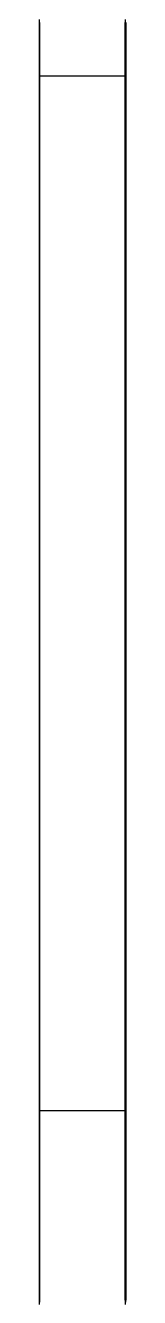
# Model space of a CAD drawing. Header units: millimetres. Extents: x 0 to 594, y 0 to 420.
# Drawn here: x 110.1 to 110.6, y 221.42 to 228.79 of the extents above; entities that cross this region are included whole.
import ezdxf

# ---------------------------------------------------------------- set-up
doc = ezdxf.new("R2010")
doc.units = ezdxf.units.MM
doc.linetypes.add('ISO02-TRAZOS', pattern=[3.75, 3, -0.75])
doc.layers.add('01-VISIBLE', color=7, linetype='CONTINUOUS', lineweight=50)
doc.layers.add('02-OCULTA', color=4, linetype='ISO02-TRAZOS', lineweight=25)

msp = doc.modelspace()

# ---------------------------------------------------------------- linework, layer by layer
at = {"layer": '01-VISIBLE'}
for points in [[(110.6, 228.8095), (110.6, 228.7593), (110.6, 228.7092), (110.6, 228.659), (110.6, 228.6089), (110.6, 228.5587), (110.6, 228.5086), (110.6, 228.4585), (110.6, 228.4083), (110.6, 228.3582), (110.6, 228.308), (110.6, 228.2579), (110.6, 228.2077), (110.6, 228.1576), (110.6, 228.1074), (110.6, 228.0573), (110.6, 228.0072), (110.6, 227.957), (110.6, 227.9069), (110.6, 227.8567), (110.6, 227.8066), (110.6, 227.7564), (110.6, 227.7063), (110.6, 227.6562), (110.6, 227.606), (110.6, 227.5559), (110.6, 227.5057), (110.6, 227.4556), (110.6, 227.4054), (110.6, 227.3553), (110.6, 227.3052), (110.6, 227.255), (110.6, 227.2049), (110.6, 227.1547), (110.6, 227.1046), (110.6, 227.0544), (110.6, 227.0043), (110.6, 226.9542), (110.6, 226.904), (110.6, 226.8539), (110.6, 226.8037), (110.6, 226.7536), (110.6, 226.7034), (110.6, 226.6533), (110.6, 226.6032), (110.6, 226.553), (110.6, 226.5029), (110.6, 226.4527), (110.6, 226.4026), (110.6, 226.3524), (110.6, 226.3023), (110.6, 226.2521), (110.6, 226.202), (110.6, 226.1519), (110.6, 226.1017), (110.6, 226.0516), (110.6, 226.0014), (110.6, 225.9513), (110.6, 225.9011), (110.6, 225.851), (110.6, 225.8009), (110.6, 225.7507), (110.6, 225.7006), (110.6, 225.6504), (110.6, 225.6003), (110.6, 225.5501), (110.6, 225.5)], [(110.6, 225.5), (110.6, 225.45), (110.6, 225.4), (110.6, 225.35), (110.6, 225.3), (110.6, 225.25), (110.6, 225.2), (110.6, 225.15), (110.6, 225.1), (110.6, 225.05), (110.6, 225), (110.6, 224.95), (110.6, 224.9), (110.6, 224.85), (110.6, 224.8), (110.6, 224.75), (110.6, 224.7), (110.6, 224.65), (110.6, 224.6), (110.6, 224.55), (110.6, 224.5), (110.6, 224.45), (110.6, 224.4), (110.6, 224.35), (110.6, 224.3), (110.6, 224.25), (110.6, 224.2), (110.6, 224.15), (110.6, 224.1), (110.6, 224.05), (110.6, 224), (110.6, 223.95), (110.6, 223.9), (110.6, 223.85), (110.6, 223.8), (110.6, 223.75), (110.6, 223.7), (110.6, 223.65), (110.6, 223.6), (110.6, 223.55), (110.6, 223.5), (110.6, 223.45), (110.6, 223.4), (110.6, 223.35), (110.6, 223.3), (110.6, 223.25), (110.6, 223.2), (110.6, 223.15), (110.6, 223.1), (110.6, 223.05), (110.6, 223), (110.6, 222.95), (110.6, 222.9), (110.6, 222.85), (110.6, 222.8), (110.6, 222.75), (110.6, 222.7), (110.6, 222.65), (110.6, 222.6), (110.6, 222.55), (110.6, 222.5), (110.6, 222.45), (110.6, 222.4), (110.6, 222.35), (110.6, 222.3), (110.6, 222.25), (110.6, 222.2), (110.6, 222.15), (110.6, 222.1), (110.6, 222.05), (110.6, 222), (110.6, 221.95), (110.6, 221.9), (110.6, 221.85), (110.6, 221.8), (110.6, 221.75), (110.6, 221.7), (110.6, 221.65), (110.6, 221.6), (110.6, 221.55), (110.6, 221.5), (110.6, 221.45), (110.6, 221.4)]]:
    msp.add_lwpolyline(points, dxfattribs=at)
at = {"layer": '02-OCULTA'}
for p, q in [((110.1, 228.5), (110.6, 228.5)), ((110.1, 222.5), (110.6, 222.5))]:
    msp.add_line(p, q, dxfattribs=at)
for points in [[(110.1, 221.375), (110.1, 221.425), (110.1, 221.475), (110.1, 221.525), (110.1, 221.575), (110.1, 221.625), (110.1, 221.675), (110.1, 221.725), (110.1, 221.775), (110.1, 221.825), (110.1, 221.875), (110.1, 221.925), (110.1, 221.975), (110.1, 222.025), (110.1, 222.075), (110.1, 222.125), (110.1, 222.175), (110.1, 222.225), (110.1, 222.275), (110.1, 222.325), (110.1, 222.375), (110.1, 222.425), (110.1, 222.475), (110.1, 222.525), (110.1, 222.575), (110.1, 222.625), (110.1, 222.675), (110.1, 222.725), (110.1, 222.775), (110.1, 222.825), (110.1, 222.875), (110.1, 222.925), (110.1, 222.975), (110.1, 223.025), (110.1, 223.075), (110.1, 223.125), (110.1, 223.175), (110.1, 223.225), (110.1, 223.275), (110.1, 223.325), (110.1, 223.375), (110.1, 223.425), (110.1, 223.475), (110.1, 223.525), (110.1, 223.575), (110.1, 223.625), (110.1, 223.675), (110.1, 223.725), (110.1, 223.775), (110.1, 223.825), (110.1, 223.875), (110.1, 223.925), (110.1, 223.975), (110.1, 224.025), (110.1, 224.075), (110.1, 224.125), (110.1, 224.175), (110.1, 224.225), (110.1, 224.275), (110.1, 224.325), (110.1, 224.375), (110.1, 224.425), (110.1, 224.475), (110.1, 224.525), (110.1, 224.575), (110.1, 224.625), (110.1, 224.675), (110.1, 224.725), (110.1, 224.775), (110.1, 224.825), (110.1, 224.875), (110.1, 224.925), (110.1, 224.975), (110.1, 225.025), (110.1, 225.075), (110.1, 225.125), (110.1, 225.175), (110.1, 225.225), (110.1, 225.275), (110.1, 225.325), (110.1, 225.375), (110.1, 225.425), (110.1, 225.475), (110.1, 225.525), (110.1, 225.575), (110.1, 225.625), (110.1, 225.675), (110.1, 225.725), (110.1, 225.775), (110.1, 225.825), (110.1, 225.875), (110.1, 225.925), (110.1, 225.975), (110.1, 226.025), (110.1, 226.075), (110.1, 226.125), (110.1, 226.175), (110.1, 226.225), (110.1, 226.275), (110.1, 226.325), (110.1, 226.375), (110.1, 226.425), (110.1, 226.475), (110.1, 226.525), (110.1, 226.575), (110.1, 226.625), (110.1, 226.675), (110.1, 226.725), (110.1, 226.775), (110.1, 226.825), (110.1, 226.875), (110.1, 226.925), (110.1, 226.975), (110.1, 227.025), (110.1, 227.075), (110.1, 227.125), (110.1, 227.175), (110.1, 227.225), (110.1, 227.275), (110.1, 227.325), (110.1, 227.375), (110.1, 227.425), (110.1, 227.475), (110.1, 227.525), (110.1, 227.575), (110.1, 227.625), (110.1, 227.675), (110.1, 227.725), (110.1, 227.775), (110.1, 227.825), (110.1, 227.875), (110.1, 227.925), (110.1, 227.975), (110.1, 228.025), (110.1, 228.075), (110.1, 228.125), (110.1, 228.175), (110.1, 228.225), (110.1, 228.275), (110.1, 228.325), (110.1, 228.375), (110.1, 228.425), (110.1, 228.475), (110.1, 228.525), (110.1, 228.575), (110.1, 228.625), (110.1, 228.675), (110.1, 228.725), (110.1, 228.775), (110.1, 228.825)], [(110.1, 228.8086), (110.1, 228.7585), (110.1, 228.7083), (110.1, 228.6582), (110.1, 228.6081), (110.1, 228.5579), (110.1, 228.5078), (110.1, 228.4577), (110.1, 228.4076), (110.1, 228.3574), (110.1, 228.3073), (110.1, 228.2572), (110.1, 228.207), (110.1, 228.1569), (110.1, 228.1068), (110.1, 228.0566), (110.1, 228.0065), (110.1, 227.9564), (110.1, 227.9062), (110.1, 227.8561), (110.1, 227.806), (110.1, 227.7559), (110.1, 227.7057), (110.1, 227.6556), (110.1, 227.6055), (110.1, 227.5553), (110.1, 227.5052), (110.1, 227.4551), (110.1, 227.4049), (110.1, 227.3548), (110.1, 227.3047), (110.1, 227.2546), (110.1, 227.2044), (110.1, 227.1543), (110.1, 227.1042), (110.1, 227.054), (110.1, 227.0039), (110.1, 226.9538), (110.1, 226.9036), (110.1, 226.8535), (110.1, 226.8034), (110.1, 226.7533), (110.1, 226.7031), (110.1, 226.653), (110.1, 226.6029), (110.1, 226.5527), (110.1, 226.5026), (110.1, 226.4525), (110.1, 226.4023), (110.1, 226.3522), (110.1, 226.3021), (110.1, 226.252), (110.1, 226.2018), (110.1, 226.1517), (110.1, 226.1016), (110.1, 226.0514), (110.1, 226.0013), (110.1, 225.9512), (110.1, 225.901), (110.1, 225.8509), (110.1, 225.8008), (110.1, 225.7506), (110.1, 225.7005), (110.1, 225.6504), (110.1, 225.6003), (110.1, 225.5501), (110.1, 225.5)], [(110.6, 221.3875), (110.6, 221.475), (110.6, 221.5625), (110.6, 221.65), (110.6, 221.7375), (110.6, 221.825), (110.6, 221.9125), (110.6, 222), (110.6, 222.0875), (110.6, 222.175), (110.6, 222.2625), (110.6, 222.35), (110.6, 222.4375), (110.6, 222.525), (110.6, 222.6125), (110.6, 222.7), (110.6, 222.7875), (110.6, 222.875), (110.6, 222.9625), (110.6, 223.05), (110.6, 223.1375), (110.6, 223.225), (110.6, 223.3125), (110.6, 223.4), (110.6, 223.4875), (110.6, 223.575), (110.6, 223.6625), (110.6, 223.75), (110.6, 223.8375), (110.6, 223.925), (110.6, 224.0125), (110.6, 224.1), (110.6, 224.1875), (110.6, 224.275), (110.6, 224.3625), (110.6, 224.45), (110.6, 224.5375), (110.6, 224.625), (110.6, 224.7125), (110.6, 224.8), (110.6, 224.8875), (110.6, 224.975), (110.6, 225.0625), (110.6, 225.15), (110.6, 225.2375), (110.6, 225.325), (110.6, 225.4125), (110.6, 225.5), (110.6, 225.5875), (110.6, 225.675), (110.6, 225.7625), (110.6, 225.85), (110.6, 225.9375), (110.6, 226.025), (110.6, 226.1125), (110.6, 226.2), (110.6, 226.2875), (110.6, 226.375), (110.6, 226.4625), (110.6, 226.55), (110.6, 226.6375), (110.6, 226.725), (110.6, 226.8125), (110.6, 226.9), (110.6, 226.9875), (110.6, 227.075), (110.6, 227.1625), (110.6, 227.25), (110.6, 227.3375), (110.6, 227.425), (110.6, 227.5125), (110.6, 227.6), (110.6, 227.6875), (110.6, 227.775), (110.6, 227.8625), (110.6, 227.95), (110.6, 228.0375), (110.6, 228.125), (110.6, 228.2125), (110.6, 228.3), (110.6, 228.3875), (110.6, 228.475), (110.6, 228.5625), (110.6, 228.65), (110.6, 228.7375), (110.6, 228.825)], [(110.6, 221.375), (110.6, 221.425), (110.6, 221.475), (110.6, 221.525), (110.6, 221.575), (110.6, 221.625), (110.6, 221.675), (110.6, 221.725), (110.6, 221.775), (110.6, 221.825), (110.6, 221.875), (110.6, 221.925), (110.6, 221.975), (110.6, 222.025), (110.6, 222.075), (110.6, 222.125), (110.6, 222.175), (110.6, 222.225), (110.6, 222.275), (110.6, 222.325), (110.6, 222.375), (110.6, 222.425), (110.6, 222.475), (110.6, 222.525), (110.6, 222.575), (110.6, 222.625), (110.6, 222.675), (110.6, 222.725), (110.6, 222.775), (110.6, 222.825), (110.6, 222.875), (110.6, 222.925), (110.6, 222.975), (110.6, 223.025), (110.6, 223.075), (110.6, 223.125), (110.6, 223.175), (110.6, 223.225), (110.6, 223.275), (110.6, 223.325), (110.6, 223.375), (110.6, 223.425), (110.6, 223.475), (110.6, 223.525), (110.6, 223.575), (110.6, 223.625), (110.6, 223.675), (110.6, 223.725), (110.6, 223.775), (110.6, 223.825), (110.6, 223.875), (110.6, 223.925), (110.6, 223.975), (110.6, 224.025), (110.6, 224.075), (110.6, 224.125), (110.6, 224.175), (110.6, 224.225), (110.6, 224.275), (110.6, 224.325), (110.6, 224.375), (110.6, 224.425), (110.6, 224.475), (110.6, 224.525), (110.6, 224.575), (110.6, 224.625), (110.6, 224.675), (110.6, 224.725), (110.6, 224.775), (110.6, 224.825), (110.6, 224.875), (110.6, 224.925), (110.6, 224.975), (110.6, 225.025), (110.6, 225.075), (110.6, 225.125), (110.6, 225.175), (110.6, 225.225), (110.6, 225.275), (110.6, 225.325), (110.6, 225.375), (110.6, 225.425), (110.6, 225.475), (110.6, 225.525), (110.6, 225.575), (110.6, 225.625), (110.6, 225.675), (110.6, 225.725), (110.6, 225.775), (110.6, 225.825), (110.6, 225.875), (110.6, 225.925), (110.6, 225.975), (110.6, 226.025), (110.6, 226.075), (110.6, 226.125), (110.6, 226.175), (110.6, 226.225), (110.6, 226.275), (110.6, 226.325), (110.6, 226.375), (110.6, 226.425), (110.6, 226.475), (110.6, 226.525), (110.6, 226.575), (110.6, 226.625), (110.6, 226.675), (110.6, 226.725), (110.6, 226.775), (110.6, 226.825), (110.6, 226.875), (110.6, 226.925), (110.6, 226.975), (110.6, 227.025), (110.6, 227.075), (110.6, 227.125), (110.6, 227.175), (110.6, 227.225), (110.6, 227.275), (110.6, 227.325), (110.6, 227.375), (110.6, 227.425), (110.6, 227.475), (110.6, 227.525), (110.6, 227.575), (110.6, 227.625), (110.6, 227.675), (110.6, 227.725), (110.6, 227.775), (110.6, 227.825), (110.6, 227.875), (110.6, 227.925), (110.6, 227.975), (110.6, 228.025), (110.6, 228.075), (110.6, 228.125), (110.6, 228.175), (110.6, 228.225), (110.6, 228.275), (110.6, 228.325), (110.6, 228.375), (110.6, 228.425), (110.6, 228.475), (110.6, 228.525), (110.6, 228.575), (110.6, 228.625), (110.6, 228.675), (110.6, 228.725), (110.6, 228.775), (110.6, 228.825)], [(110.6, 228.8086), (110.6, 228.7585), (110.6, 228.7083), (110.6, 228.6582), (110.6, 228.6081), (110.6, 228.5579), (110.6, 228.5078), (110.6, 228.4577), (110.6, 228.4076), (110.6, 228.3574), (110.6, 228.3073), (110.6, 228.2572), (110.6, 228.207), (110.6, 228.1569), (110.6, 228.1068), (110.6, 228.0566), (110.6, 228.0065), (110.6, 227.9564), (110.6, 227.9062), (110.6, 227.8561), (110.6, 227.806), (110.6, 227.7559), (110.6, 227.7057), (110.6, 227.6556), (110.6, 227.6055), (110.6, 227.5553), (110.6, 227.5052), (110.6, 227.4551), (110.6, 227.4049), (110.6, 227.3548), (110.6, 227.3047), (110.6, 227.2546), (110.6, 227.2044), (110.6, 227.1543), (110.6, 227.1042), (110.6, 227.054), (110.6, 227.0039), (110.6, 226.9538), (110.6, 226.9036), (110.6, 226.8535), (110.6, 226.8034), (110.6, 226.7533), (110.6, 226.7031), (110.6, 226.653), (110.6, 226.6029), (110.6, 226.5527), (110.6, 226.5026), (110.6, 226.4525), (110.6, 226.4023), (110.6, 226.3522), (110.6, 226.3021), (110.6, 226.252), (110.6, 226.2018), (110.6, 226.1517), (110.6, 226.1016), (110.6, 226.0514), (110.6, 226.0013), (110.6, 225.9512), (110.6, 225.901), (110.6, 225.8509), (110.6, 225.8008), (110.6, 225.7506), (110.6, 225.7005), (110.6, 225.6504), (110.6, 225.6003), (110.6, 225.5501), (110.6, 225.5)], [(110.1, 222.5), (110.1, 222.55), (110.1, 222.6), (110.1, 222.65), (110.1, 222.7), (110.1, 222.75), (110.1, 222.8), (110.1, 222.85), (110.1, 222.9), (110.1, 222.95), (110.1, 223), (110.1, 223.05), (110.1, 223.1), (110.1, 223.15), (110.1, 223.2), (110.1, 223.25), (110.1, 223.3), (110.1, 223.35), (110.1, 223.4), (110.1, 223.45), (110.1, 223.5), (110.1, 223.55), (110.1, 223.6), (110.1, 223.65), (110.1, 223.7), (110.1, 223.75), (110.1, 223.8), (110.1, 223.85), (110.1, 223.9), (110.1, 223.95), (110.1, 224), (110.1, 224.05), (110.1, 224.1), (110.1, 224.15), (110.1, 224.2), (110.1, 224.25), (110.1, 224.3), (110.1, 224.35), (110.1, 224.4), (110.1, 224.45), (110.1, 224.5), (110.1, 224.55), (110.1, 224.6), (110.1, 224.65), (110.1, 224.7), (110.1, 224.75), (110.1, 224.8), (110.1, 224.85), (110.1, 224.9), (110.1, 224.95), (110.1, 225), (110.1, 225.05), (110.1, 225.1), (110.1, 225.15), (110.1, 225.2), (110.1, 225.25), (110.1, 225.3), (110.1, 225.35), (110.1, 225.4), (110.1, 225.45), (110.1, 225.5), (110.1, 225.55), (110.1, 225.6), (110.1, 225.65), (110.1, 225.7), (110.1, 225.75), (110.1, 225.8), (110.1, 225.85), (110.1, 225.9), (110.1, 225.95), (110.1, 226), (110.1, 226.05), (110.1, 226.1), (110.1, 226.15), (110.1, 226.2), (110.1, 226.25), (110.1, 226.3), (110.1, 226.35), (110.1, 226.4), (110.1, 226.45), (110.1, 226.5), (110.1, 226.55), (110.1, 226.6), (110.1, 226.65), (110.1, 226.7), (110.1, 226.75), (110.1, 226.8), (110.1, 226.85), (110.1, 226.9), (110.1, 226.95), (110.1, 227), (110.1, 227.05), (110.1, 227.1), (110.1, 227.15), (110.1, 227.2), (110.1, 227.25), (110.1, 227.3), (110.1, 227.35), (110.1, 227.4), (110.1, 227.45), (110.1, 227.5), (110.1, 227.55), (110.1, 227.6), (110.1, 227.65), (110.1, 227.7), (110.1, 227.75), (110.1, 227.8), (110.1, 227.85), (110.1, 227.9), (110.1, 227.95), (110.1, 228), (110.1, 228.05), (110.1, 228.1), (110.1, 228.15), (110.1, 228.2), (110.1, 228.25), (110.1, 228.3), (110.1, 228.35), (110.1, 228.4), (110.1, 228.45), (110.1, 228.5)], [(110.1, 228.5), (110.1, 228.45), (110.1, 228.4), (110.1, 228.35), (110.1, 228.3), (110.1, 228.25), (110.1, 228.2), (110.1, 228.15), (110.1, 228.1), (110.1, 228.05), (110.1, 228), (110.1, 227.95), (110.1, 227.9), (110.1, 227.85), (110.1, 227.8), (110.1, 227.75), (110.1, 227.7), (110.1, 227.65), (110.1, 227.6), (110.1, 227.55), (110.1, 227.5), (110.1, 227.45), (110.1, 227.4), (110.1, 227.35), (110.1, 227.3), (110.1, 227.25), (110.1, 227.2), (110.1, 227.15), (110.1, 227.1), (110.1, 227.05), (110.1, 227), (110.1, 226.95), (110.1, 226.9), (110.1, 226.85), (110.1, 226.8), (110.1, 226.75), (110.1, 226.7), (110.1, 226.65), (110.1, 226.6), (110.1, 226.55), (110.1, 226.5), (110.1, 226.45), (110.1, 226.4), (110.1, 226.35), (110.1, 226.3), (110.1, 226.25), (110.1, 226.2), (110.1, 226.15), (110.1, 226.1), (110.1, 226.05), (110.1, 226), (110.1, 225.95), (110.1, 225.9), (110.1, 225.85), (110.1, 225.8), (110.1, 225.75), (110.1, 225.7), (110.1, 225.65), (110.1, 225.6), (110.1, 225.55), (110.1, 225.5)], [(110.6, 222.5), (110.6, 222.55), (110.6, 222.6), (110.6, 222.65), (110.6, 222.7), (110.6, 222.75), (110.6, 222.8), (110.6, 222.85), (110.6, 222.9), (110.6, 222.95), (110.6, 223), (110.6, 223.05), (110.6, 223.1), (110.6, 223.15), (110.6, 223.2), (110.6, 223.25), (110.6, 223.3), (110.6, 223.35), (110.6, 223.4), (110.6, 223.45), (110.6, 223.5), (110.6, 223.55), (110.6, 223.6), (110.6, 223.65), (110.6, 223.7), (110.6, 223.75), (110.6, 223.8), (110.6, 223.85), (110.6, 223.9), (110.6, 223.95), (110.6, 224), (110.6, 224.05), (110.6, 224.1), (110.6, 224.15), (110.6, 224.2), (110.6, 224.25), (110.6, 224.3), (110.6, 224.35), (110.6, 224.4), (110.6, 224.45), (110.6, 224.5), (110.6, 224.55), (110.6, 224.6), (110.6, 224.65), (110.6, 224.7), (110.6, 224.75), (110.6, 224.8), (110.6, 224.85), (110.6, 224.9), (110.6, 224.95), (110.6, 225), (110.6, 225.05), (110.6, 225.1), (110.6, 225.15), (110.6, 225.2), (110.6, 225.25), (110.6, 225.3), (110.6, 225.35), (110.6, 225.4), (110.6, 225.45), (110.6, 225.5), (110.6, 225.55), (110.6, 225.6), (110.6, 225.65), (110.6, 225.7), (110.6, 225.75), (110.6, 225.8), (110.6, 225.85), (110.6, 225.9), (110.6, 225.95), (110.6, 226), (110.6, 226.05), (110.6, 226.1), (110.6, 226.15), (110.6, 226.2), (110.6, 226.25), (110.6, 226.3), (110.6, 226.35), (110.6, 226.4), (110.6, 226.45), (110.6, 226.5), (110.6, 226.55), (110.6, 226.6), (110.6, 226.65), (110.6, 226.7), (110.6, 226.75), (110.6, 226.8), (110.6, 226.85), (110.6, 226.9), (110.6, 226.95), (110.6, 227), (110.6, 227.05), (110.6, 227.1), (110.6, 227.15), (110.6, 227.2), (110.6, 227.25), (110.6, 227.3), (110.6, 227.35), (110.6, 227.4), (110.6, 227.45), (110.6, 227.5), (110.6, 227.55), (110.6, 227.6), (110.6, 227.65), (110.6, 227.7), (110.6, 227.75), (110.6, 227.8), (110.6, 227.85), (110.6, 227.9), (110.6, 227.95), (110.6, 228), (110.6, 228.05), (110.6, 228.1), (110.6, 228.15), (110.6, 228.2), (110.6, 228.25), (110.6, 228.3), (110.6, 228.35), (110.6, 228.4), (110.6, 228.45), (110.6, 228.5)], [(110.6, 228.5), (110.6, 228.45), (110.6, 228.4), (110.6, 228.35), (110.6, 228.3), (110.6, 228.25), (110.6, 228.2), (110.6, 228.15), (110.6, 228.1), (110.6, 228.05), (110.6, 228), (110.6, 227.95), (110.6, 227.9), (110.6, 227.85), (110.6, 227.8), (110.6, 227.75), (110.6, 227.7), (110.6, 227.65), (110.6, 227.6), (110.6, 227.55), (110.6, 227.5), (110.6, 227.45), (110.6, 227.4), (110.6, 227.35), (110.6, 227.3), (110.6, 227.25), (110.6, 227.2), (110.6, 227.15), (110.6, 227.1), (110.6, 227.05), (110.6, 227), (110.6, 226.95), (110.6, 226.9), (110.6, 226.85), (110.6, 226.8), (110.6, 226.75), (110.6, 226.7), (110.6, 226.65), (110.6, 226.6), (110.6, 226.55), (110.6, 226.5), (110.6, 226.45), (110.6, 226.4), (110.6, 226.35), (110.6, 226.3), (110.6, 226.25), (110.6, 226.2), (110.6, 226.15), (110.6, 226.1), (110.6, 226.05), (110.6, 226), (110.6, 225.95), (110.6, 225.9), (110.6, 225.85), (110.6, 225.8), (110.6, 225.75), (110.6, 225.7), (110.6, 225.65), (110.6, 225.6), (110.6, 225.55), (110.6, 225.5)], [(110.1, 225.5), (110.1, 225.4499), (110.1, 225.3997), (110.1, 225.3496), (110.1, 225.2995), (110.1, 225.2493), (110.1, 225.1992), (110.1, 225.1491), (110.1, 225.099), (110.1, 225.0488), (110.1, 224.9987), (110.1, 224.9486), (110.1, 224.8984), (110.1, 224.8483), (110.1, 224.7982), (110.1, 224.748), (110.1, 224.6979), (110.1, 224.6478), (110.1, 224.5977), (110.1, 224.5475), (110.1, 224.4974), (110.1, 224.4473), (110.1, 224.3971), (110.1, 224.347), (110.1, 224.2969), (110.1, 224.2467), (110.1, 224.1966), (110.1, 224.1465), (110.1, 224.0964), (110.1, 224.0462), (110.1, 223.9961), (110.1, 223.946), (110.1, 223.8958), (110.1, 223.8457), (110.1, 223.7956), (110.1, 223.7454), (110.1, 223.6953), (110.1, 223.6452), (110.1, 223.5951), (110.1, 223.5449), (110.1, 223.4948), (110.1, 223.4447), (110.1, 223.3945), (110.1, 223.3444), (110.1, 223.2943), (110.1, 223.2441), (110.1, 223.194), (110.1, 223.1439), (110.1, 223.0937), (110.1, 223.0436), (110.1, 222.9935), (110.1, 222.9434), (110.1, 222.8932), (110.1, 222.8431), (110.1, 222.793), (110.1, 222.7428), (110.1, 222.6927), (110.1, 222.6426), (110.1, 222.5924), (110.1, 222.5423), (110.1, 222.4922), (110.1, 222.4421), (110.1, 222.3919), (110.1, 222.3418), (110.1, 222.2917), (110.1, 222.2415), (110.1, 222.1914), (110.1, 222.1413), (110.1, 222.0911), (110.1, 222.041), (110.1, 221.9909), (110.1, 221.9408), (110.1, 221.8906), (110.1, 221.8405), (110.1, 221.7904), (110.1, 221.7402), (110.1, 221.6901), (110.1, 221.64), (110.1, 221.5898), (110.1, 221.5397), (110.1, 221.4896), (110.1, 221.4395), (110.1, 221.3893)], [(110.1, 225.5), (110.1, 225.45), (110.1, 225.4), (110.1, 225.35), (110.1, 225.3), (110.1, 225.25), (110.1, 225.2), (110.1, 225.15), (110.1, 225.1), (110.1, 225.05), (110.1, 225), (110.1, 224.95), (110.1, 224.9), (110.1, 224.85), (110.1, 224.8), (110.1, 224.75), (110.1, 224.7), (110.1, 224.65), (110.1, 224.6), (110.1, 224.55), (110.1, 224.5), (110.1, 224.45), (110.1, 224.4), (110.1, 224.35), (110.1, 224.3), (110.1, 224.25), (110.1, 224.2), (110.1, 224.15), (110.1, 224.1), (110.1, 224.05), (110.1, 224), (110.1, 223.95), (110.1, 223.9), (110.1, 223.85), (110.1, 223.8), (110.1, 223.75), (110.1, 223.7), (110.1, 223.65), (110.1, 223.6), (110.1, 223.55), (110.1, 223.5), (110.1, 223.45), (110.1, 223.4), (110.1, 223.35), (110.1, 223.3), (110.1, 223.25), (110.1, 223.2), (110.1, 223.15), (110.1, 223.1), (110.1, 223.05), (110.1, 223), (110.1, 222.95), (110.1, 222.9), (110.1, 222.85), (110.1, 222.8), (110.1, 222.75), (110.1, 222.7), (110.1, 222.65), (110.1, 222.6), (110.1, 222.55), (110.1, 222.5)], [(110.6, 225.5), (110.6, 225.4499), (110.6, 225.3997), (110.6, 225.3496), (110.6, 225.2995), (110.6, 225.2493), (110.6, 225.1992), (110.6, 225.1491), (110.6, 225.099), (110.6, 225.0488), (110.6, 224.9987), (110.6, 224.9486), (110.6, 224.8984), (110.6, 224.8483), (110.6, 224.7982), (110.6, 224.748), (110.6, 224.6979), (110.6, 224.6478), (110.6, 224.5977), (110.6, 224.5475), (110.6, 224.4974), (110.6, 224.4473), (110.6, 224.3971), (110.6, 224.347), (110.6, 224.2969), (110.6, 224.2467), (110.6, 224.1966), (110.6, 224.1465), (110.6, 224.0964), (110.6, 224.0462), (110.6, 223.9961), (110.6, 223.946), (110.6, 223.8958), (110.6, 223.8457), (110.6, 223.7956), (110.6, 223.7454), (110.6, 223.6953), (110.6, 223.6452), (110.6, 223.5951), (110.6, 223.5449), (110.6, 223.4948), (110.6, 223.4447), (110.6, 223.3945), (110.6, 223.3444), (110.6, 223.2943), (110.6, 223.2441), (110.6, 223.194), (110.6, 223.1439), (110.6, 223.0937), (110.6, 223.0436), (110.6, 222.9935), (110.6, 222.9434), (110.6, 222.8932), (110.6, 222.8431), (110.6, 222.793), (110.6, 222.7428), (110.6, 222.6927), (110.6, 222.6426), (110.6, 222.5924), (110.6, 222.5423), (110.6, 222.4922), (110.6, 222.4421), (110.6, 222.3919), (110.6, 222.3418), (110.6, 222.2917), (110.6, 222.2415), (110.6, 222.1914), (110.6, 222.1413), (110.6, 222.0911), (110.6, 222.041), (110.6, 221.9909), (110.6, 221.9408), (110.6, 221.8906), (110.6, 221.8405), (110.6, 221.7904), (110.6, 221.7402), (110.6, 221.6901), (110.6, 221.64), (110.6, 221.5898), (110.6, 221.5397), (110.6, 221.4896), (110.6, 221.4395), (110.6, 221.3893)], [(110.6, 225.5), (110.6, 225.45), (110.6, 225.4), (110.6, 225.35), (110.6, 225.3), (110.6, 225.25), (110.6, 225.2), (110.6, 225.15), (110.6, 225.1), (110.6, 225.05), (110.6, 225), (110.6, 224.95), (110.6, 224.9), (110.6, 224.85), (110.6, 224.8), (110.6, 224.75), (110.6, 224.7), (110.6, 224.65), (110.6, 224.6), (110.6, 224.55), (110.6, 224.5), (110.6, 224.45), (110.6, 224.4), (110.6, 224.35), (110.6, 224.3), (110.6, 224.25), (110.6, 224.2), (110.6, 224.15), (110.6, 224.1), (110.6, 224.05), (110.6, 224), (110.6, 223.95), (110.6, 223.9), (110.6, 223.85), (110.6, 223.8), (110.6, 223.75), (110.6, 223.7), (110.6, 223.65), (110.6, 223.6), (110.6, 223.55), (110.6, 223.5), (110.6, 223.45), (110.6, 223.4), (110.6, 223.35), (110.6, 223.3), (110.6, 223.25), (110.6, 223.2), (110.6, 223.15), (110.6, 223.1), (110.6, 223.05), (110.6, 223), (110.6, 222.95), (110.6, 222.9), (110.6, 222.85), (110.6, 222.8), (110.6, 222.75), (110.6, 222.7), (110.6, 222.65), (110.6, 222.6), (110.6, 222.55), (110.6, 222.5)]]:
    msp.add_lwpolyline(points, dxfattribs=at)

doc.saveas('drawing.dxf')
